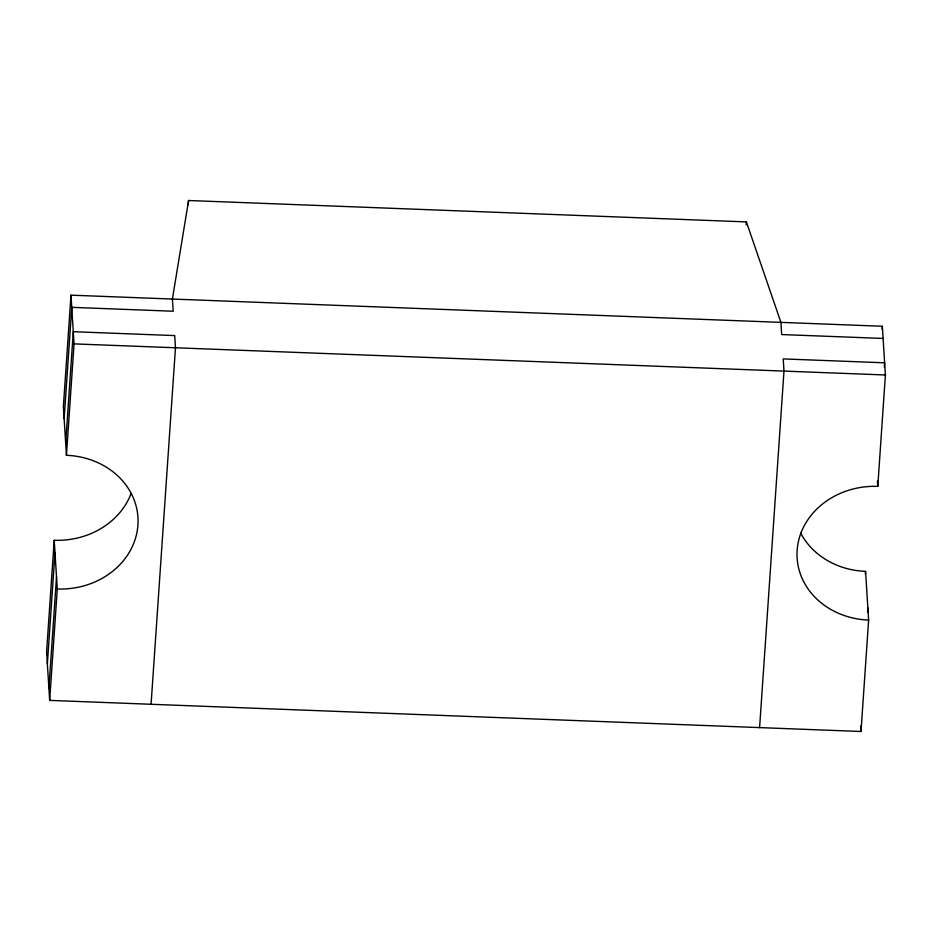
<?xml version="1.0" encoding="UTF-8"?>
<svg xmlns="http://www.w3.org/2000/svg" width="932" height="932" viewBox="0 0 932 932"><rect width="100%" height="100%" fill="white"/><g stroke="black" fill="none" stroke-linecap="round" stroke-linejoin="round"><path stroke-width="1.4" d="M131.086 493.541A76.238 66.871 -3.6 0 1 54.219 540.269L46.6 651.678L49.664 700.386L861.005 731.492L868.624 620.083L865.56 571.363A76.238 66.871 -3.6 0 1 800.67 533.011M868.624 620.083A76.238 66.871 -3.6 0 1 797.14 550.323A76.238 66.871 -3.6 0 1 877.781 486.387L885.4 374.979L882.336 326.258L70.995 295.164L63.376 406.573L66.44 455.294A76.238 66.871 -3.6 0 1 137.924 525.054A76.238 66.871 -3.6 0 1 57.283 588.977L49.664 700.386M47.369 663.852L54.988 552.443M64.133 418.748L71.764 307.339L173.177 311.23L172.408 299.055L188.579 200.508L746.381 221.898L780.923 322.379L781.68 334.553L883.105 338.444M48.895 688.212L56.526 576.803M65.671 443.108L73.29 331.699L174.715 335.59L175.472 347.764L151.077 704.277M66.44 455.294L74.059 343.885L70.995 295.164M188.287 204.865L188.579 200.508M746.183 224.798L746.381 221.898M759.592 727.601L783.987 371.087L783.218 358.913L884.631 362.804L884.34 367.138M865.362 574.252L865.56 571.363M882.138 329.159L882.336 326.258M867.564 612.242L867.867 607.897M74.059 343.885L885.4 374.979M877.431 480.97L877.781 486.387M860.667 726.075L861.005 731.492M54.219 540.269L57.283 588.977"/></g></svg>
